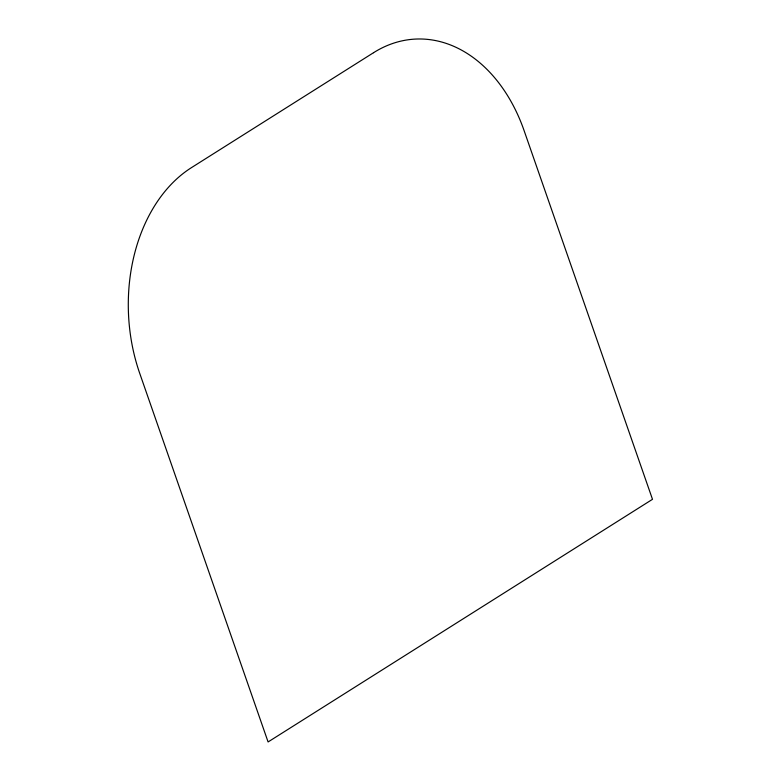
<?xml version="1.0" encoding="UTF-8"?>
<svg xmlns="http://www.w3.org/2000/svg" width="781" height="781" viewBox="0 0 781 781"><rect width="100%" height="100%" fill="white"/><g stroke="black" fill="none" stroke-linecap="round" stroke-linejoin="round"><path stroke-width="1.17" d="M373.572 52.688L191.482 167.622A155.595 112.454 87.3 0 0 139.701 373.279L268.088 741.95L652.496 499.313L524.11 130.642A155.595 112.454 87.3 0 0 373.572 52.688"/></g></svg>
